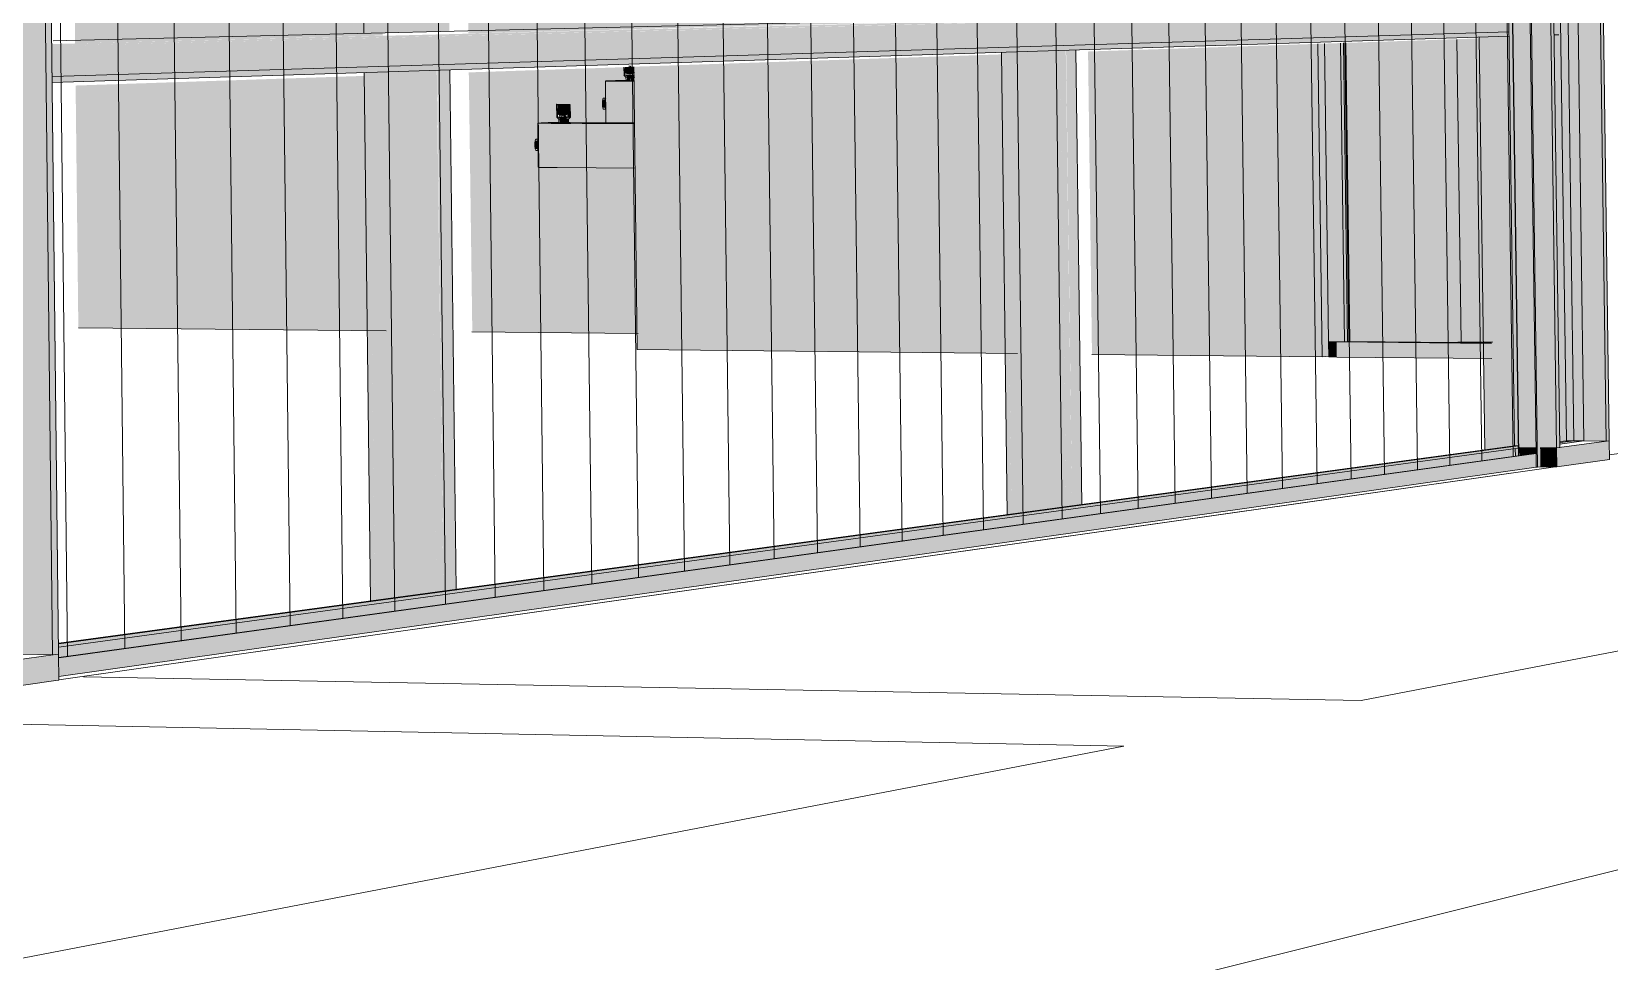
# Model space of a CAD drawing. Header units: inches. Extents: x 30764 to 30770, y -4780 to 4478.
# Drawn here: x 30764.5865 to 30764.6792, y -165.0775 to -165.0228 of the extents above; entities that cross this region are included whole.
import ezdxf

# ---------------------------------------------------------------- set-up
doc = ezdxf.new("R2010")
doc.units = ezdxf.units.IN
doc.header["$MEASUREMENT"] = 0
for name, color, linetype, lineweight in [('A-GLAZ-CURT', 52, 'Continuous', 9), ('A-GLAZ-CWMG', 51, 'Continuous', 9), ('A-WALL-PATT', 111, 'Continuous', 13), ('C-BLDG-PADS', 91, 'Continuous', 9), ('C-TOPO', 7, 'Continuous', 9), ('Conc', 7, 'Continuous', 9), ('I-WALL', 2, 'Continuous', 13), ('L-SITE-WALL', 31, 'Continuous', 13), ('P-SANR-FIXT', 6, 'Continuous', 9), ('S-BEAM', 12, 'Continuous', 9), ('S-COLS', 52, 'Continuous', 9)]:
    doc.layers.add(name, color=color, linetype=linetype, lineweight=lineweight)

# ---------------------------------------------------------------- blocks, each defined once
blk = doc.blocks.new('FP_18-Entrance - Clinic')
at = {"layer": 'A-WALL-PATT', "lineweight": 9}
for p, q in [((30764.68191, -164.995378), (30764.681559, -164.970209)), ((30764.682292, -165.021273), (30764.681581, -164.97021)), ((30764.686341, -165.021172), (30764.685637, -164.971037)), ((30764.686004, -164.99575), (30764.685657, -164.971038)), ((30764.689912, -164.996105), (30764.689568, -164.971836)), ((30764.690285, -165.021074), (30764.689588, -164.971836)), ((30764.694052, -165.02098), (30764.693362, -164.972606)), ((30764.693721, -164.996451), (30764.693381, -164.972607)), ((30764.697361, -164.996782), (30764.697025, -164.97335)), ((30764.697726, -165.020888), (30764.697043, -164.973351)), ((30764.701239, -165.020801), (30764.700563, -164.974069)), ((30764.700914, -164.997105), (30764.700581, -164.974069)), ((30764.704313, -164.997414), (30764.703983, -164.974764)), ((30764.70467, -165.020716), (30764.704001, -164.974764)), ((30764.707954, -165.020634), (30764.707292, -164.975436)), ((30764.707635, -164.997716), (30764.707308, -164.975436)), ((30764.710816, -164.998005), (30764.710493, -164.976086)), ((30764.711165, -165.020554), (30764.710509, -164.976086)), ((30764.68191, -164.995378), (30764.678479, -164.995066)), ((30764.681912, -164.995512), (30764.678481, -164.995202)), ((30764.682632, -165.047207), (30764.681912, -164.995512)), ((30764.689912, -164.996105), (30764.686004, -164.99575)), ((30764.686719, -165.04663), (30764.686006, -164.995882)), ((30764.689914, -164.996234), (30764.686006, -164.995882)), ((30764.690619, -165.046079), (30764.689914, -164.996234)), ((30764.697361, -164.996782), (30764.693721, -164.996451)), ((30764.694422, -165.045542), (30764.693723, -164.996578)), ((30764.697363, -164.996907), (30764.693723, -164.996578)), ((30764.698055, -165.045029), (30764.697363, -164.996907)), ((30764.704313, -164.997414), (30764.700914, -164.997105)), ((30764.701601, -165.044528), (30764.700916, -164.997228)), ((30764.704315, -164.997535), (30764.700916, -164.997228)), ((30764.704993, -165.044049), (30764.704315, -164.997535)), ((30764.710816, -164.998005), (30764.707635, -164.997716)), ((30764.708308, -165.043581), (30764.707637, -164.997835)), ((30764.710818, -164.998122), (30764.707637, -164.997835)), ((30764.711482, -165.043133), (30764.710818, -164.998122)), ((30764.714242, -165.020477), (30764.711165, -165.020554)), ((30764.686341, -165.021172), (30764.682292, -165.021273)), ((30764.682294, -165.021407), (30764.686343, -165.021304)), ((30764.682655, -165.047339), (30764.682294, -165.021407)), ((30764.6867, -165.046765), (30764.686343, -165.021304)), ((30764.694052, -165.02098), (30764.690285, -165.021074)), ((30764.690287, -165.021203), (30764.694054, -165.021107)), ((30764.690641, -165.046206), (30764.690287, -165.021203)), ((30764.694404, -165.045672), (30764.694054, -165.021107)), ((30764.701239, -165.020801), (30764.697726, -165.020888)), ((30764.697728, -165.021013), (30764.701241, -165.020924)), ((30764.698075, -165.045152), (30764.697728, -165.021013)), ((30764.701585, -165.044654), (30764.701241, -165.020924)), ((30764.707954, -165.020634), (30764.70467, -165.020716)), ((30764.704672, -165.020836), (30764.707956, -165.020753)), ((30764.705012, -165.044168), (30764.704672, -165.020836)), ((30764.708293, -165.043702), (30764.707956, -165.020753)), ((30764.711167, -165.020671), (30764.714244, -165.020592)), ((30764.7115, -165.043247), (30764.711167, -165.020671)), ((30764.708308, -165.043581), (30764.711482, -165.043133)), ((30764.701601, -165.044528), (30764.704993, -165.044049)), ((30764.694422, -165.045542), (30764.698055, -165.045029)), ((30764.686719, -165.04663), (30764.690619, -165.046079)), ((30764.690621, -165.046209), (30764.690621, -165.046209)), ((30764.679207, -165.047691), (30764.682632, -165.047207)), ((30764.682634, -165.047342), (30764.682634, -165.047342)), ((30764.686721, -165.046762), (30764.686721, -165.046762))]:
    blk.add_line(p, q, dxfattribs=at)
blk = doc.blocks.new('FP_23-Entrance - Clinic')
at = {"layer": 'A-WALL-PATT', "lineweight": 9}
for p, q in [((30764.588612, -165.059544), (30764.587416, -164.953083)), ((30764.591988, -165.059078), (30764.590794, -164.953748)), ((30764.595292, -165.058621), (30764.594101, -164.954399)), ((30764.598527, -165.058174), (30764.597339, -164.955036)), ((30764.601696, -165.057735), (30764.600511, -164.955661)), ((30764.6048, -165.057306), (30764.603618, -164.956272)), ((30764.607841, -165.056886), (30764.606662, -164.956871)), ((30764.610822, -165.056474), (30764.609646, -164.957458)), ((30764.613743, -165.05607), (30764.612571, -164.958034)), ((30764.616607, -165.055674), (30764.615438, -164.958567)), ((30764.619415, -165.055286), (30764.61825, -164.95912)), ((30764.62217, -165.054905), (30764.621008, -164.959663)), ((30764.624871, -165.054531), (30764.623713, -164.960196)), ((30764.627522, -165.054165), (30764.626368, -164.960719)), ((30764.630123, -165.053805), (30764.628973, -164.961232)), ((30764.632676, -165.053452), (30764.63153, -164.961735)), ((30764.635182, -165.053106), (30764.63404, -164.96223)), ((30764.637643, -165.052766), (30764.636504, -164.962715)), ((30764.640059, -165.052432), (30764.638924, -164.963191)), ((30764.642432, -165.052103), (30764.641301, -164.96366)), ((30764.644763, -165.051781), (30764.643637, -164.964119)), ((30764.647053, -165.051465), (30764.645931, -164.964571)), ((30764.649303, -165.051154), (30764.648185, -164.965015)), ((30764.651514, -165.050848), (30764.650401, -164.965451)), ((30764.653688, -165.050547), (30764.652578, -164.96588)), ((30764.655824, -165.050252), (30764.654719, -164.966302)), ((30764.657925, -165.049961), (30764.656824, -164.966716)), ((30764.659991, -165.049676), (30764.658894, -164.967124)), ((30764.662022, -165.049395), (30764.66093, -164.967525)), ((30764.66402, -165.049119), (30764.662932, -164.967919)), ((30764.665986, -165.048847), (30764.664902, -164.968307)), ((30764.66792, -165.04858), (30764.666841, -164.968689)), ((30764.669823, -165.048316), (30764.668748, -164.969064)), ((30764.671696, -165.048058), (30764.670625, -164.969434)), ((30764.673539, -165.047803), (30764.672472, -164.969798))]:
    blk.add_line(p, q, dxfattribs=at)

msp = doc.modelspace()

# ---------------------------------------------------------------- hatches: boundary and pattern name
at = {"layer": 'A-GLAZ-CURT', "transparency": 33554458}
msp.add_hatch(color=256, dxfattribs=at).paths.add_polyline_path([(30764.676295, -165.047066), (30764.677692, -165.046867), (30764.676983, -164.995383), (30764.675583, -164.995259), (30764.676292, -165.046865)], flags=0)
at = {"layer": 'A-GLAZ-CURT', "lineweight": 5, "transparency": 33554458}
h = msp.add_hatch(color=256, dxfattribs=at)
h.paths.add_polyline_path([(30764.672274, -165.041127), (30764.67203, -165.023209), (30764.663577, -165.023492), (30764.663812, -165.041042), (30764.671291, -165.041117)], flags=0)
h.paths.add_polyline_path([(30764.663552, -165.021609), (30764.672005, -165.021393), (30764.671714, -165.000021), (30764.663263, -165.000074), (30764.663534, -165.020299)], flags=0)
at = {"layer": 'A-GLAZ-CWMG', "lineweight": 5}
for points in [[(30764.674976, -165.048415), (30764.673863, -164.968511), (30764.673809, -164.968515), (30764.674905, -165.048414)], [(30764.674976, -165.048415), (30764.675145, -165.048391), (30764.674049, -164.968545), (30764.673881, -164.968511), (30764.674961, -165.047303)], [(30764.587732, -165.059448), (30764.588082, -165.0594), (30764.587263, -164.986463), (30764.586913, -164.98643), (30764.587659, -165.052934)], [(30764.587732, -165.059448), (30764.586922, -164.987198), (30764.585151, -164.987229), (30764.585957, -165.059416), (30764.587633, -165.059447)], [(30764.587732, -165.059448), (30764.586922, -164.987198), (30764.585151, -164.987229), (30764.585957, -165.059416), (30764.587633, -165.059447)], [(30764.587732, -165.059448), (30764.588082, -165.0594), (30764.587272, -164.987229), (30764.586922, -164.987198), (30764.587659, -165.052934)], [(30764.673878, -165.047264), (30764.673882, -165.047262), (30764.673911, -165.047262), (30764.673845, -165.042421), (30764.673846, -165.039998), (30764.673812, -165.039998), (30764.673191, -164.994576), (30764.673146, -164.994577), (30764.673867, -165.047264)], [(30764.674889, -165.047276), (30764.674166, -164.994568), (30764.673191, -164.994576), (30764.673812, -165.039998), (30764.673845, -165.039998), (30764.67386, -165.04353), (30764.673911, -165.047264)], [(30764.676098, -165.047292), (30764.675374, -164.994558), (30764.674406, -164.994566), (30764.675129, -165.047279), (30764.676024, -165.047291)], [(30764.676098, -165.047292), (30764.676281, -165.047267), (30764.675556, -164.994574), (30764.675374, -164.994558), (30764.675998, -165.039997)], [(30764.677693, -165.046875), (30764.676983, -164.995383), (30764.675964, -164.995391), (30764.676672, -165.046863), (30764.677034, -165.046867)], [(30764.679006, -165.046892), (30764.678294, -164.995372), (30764.676983, -164.995391), (30764.677693, -165.046875), (30764.678933, -165.046891)], [(30764.679006, -165.046892), (30764.679184, -165.046867), (30764.678465, -164.994841), (30764.678286, -164.994825), (30764.678911, -165.040002)], [(30764.663178, -165.041947), (30764.663166, -165.041055), (30764.662695, -165.04105), (30764.662706, -165.041942)], [(30764.672285, -165.042043), (30764.672273, -165.041147), (30764.663166, -165.041055), (30764.663178, -165.041947), (30764.67129, -165.042032)], [(30764.588106, -165.058987), (30764.673842, -165.047303), (30764.67384, -165.047164), (30764.588104, -165.058796)], [(30764.588116, -165.059603), (30764.673639, -165.047781), (30764.673633, -165.047332), (30764.588109, -165.058987), (30764.588114, -165.059456)], [(30764.676114, -165.048404), (30764.679199, -165.047964), (30764.679184, -165.046867), (30764.676098, -165.047292)], [(30764.588111, -165.06073), (30764.674904, -165.048425), (30764.674893, -165.047615), (30764.588098, -165.059615)], [(30764.673848, -165.047752), (30764.673871, -165.047749), (30764.673846, -165.047615)], [(30764.587924, -165.060964), (30764.588099, -165.060939), (30764.588082, -165.0594), (30764.587907, -165.059424)]]:
    msp.add_hatch(color=256, dxfattribs=at).paths.add_polyline_path(points, flags=0)
h = msp.add_hatch(color=256, dxfattribs=at)
h.paths.add_polyline_path([(30764.673676, -165.047776), (30764.673848, -165.047752), (30764.67384, -165.047303), (30764.67367, -165.047327), (30764.673674, -165.047615)], flags=0)
h.paths.add_polyline_path([(30764.67384, -165.047164), (30764.672792, -164.970521), (30764.672583, -164.970524), (30764.673631, -165.047161), (30764.673684, -165.047162)], flags=0)
h.paths.add_polyline_path([(30764.67279, -164.970382), (30764.672783, -164.969872), (30764.67261, -164.969838), (30764.672619, -164.970349)], flags=0)
h = msp.add_hatch(color=256, dxfattribs=at)
h.paths.add_polyline_path([(30764.663638, -165.04106), (30764.663403, -165.023497), (30764.66246, -165.023529), (30764.662695, -165.04105)], flags=0)
h.paths.add_polyline_path([(30764.662435, -165.021637), (30764.663378, -165.021613), (30764.663089, -165.000063), (30764.662147, -165.000068), (30764.662417, -165.0203)], flags=0)
h = msp.add_hatch(color=256, dxfattribs=at)
h.paths.add_polyline_path([(30764.663638, -165.04106), (30764.663403, -165.023497), (30764.66246, -165.023529), (30764.662695, -165.04105)], flags=0)
h.paths.add_polyline_path([(30764.662435, -165.021637), (30764.663378, -165.021613), (30764.663089, -165.000063), (30764.662147, -165.000068), (30764.662417, -165.0203)], flags=0)
h = msp.add_hatch(color=256, dxfattribs=at)
h.paths.add_polyline_path([(30764.663638, -165.041055), (30764.663812, -165.041042), (30764.663577, -165.023492), (30764.663403, -165.023497), (30764.663517, -165.032019)], flags=0)
h.paths.add_polyline_path([(30764.663378, -165.021613), (30764.663552, -165.021609), (30764.663263, -165.000074), (30764.663089, -165.000065), (30764.663345, -165.019186)], flags=0)
h = msp.add_hatch(color=256, dxfattribs=at)
h.paths.add_polyline_path([(30764.663638, -165.041055), (30764.663812, -165.041042), (30764.663577, -165.023492), (30764.663403, -165.023497), (30764.663517, -165.032019)], flags=0)
h.paths.add_polyline_path([(30764.663378, -165.021613), (30764.663552, -165.021609), (30764.663263, -165.000074), (30764.663089, -165.000065), (30764.663345, -165.019186)], flags=0)
h = msp.add_hatch(color=256, dxfattribs=at)
h.paths.add_polyline_path([(30764.663812, -165.041042), (30764.663947, -165.041027), (30764.663712, -165.023487), (30764.663577, -165.023492), (30764.663691, -165.032019)], flags=0)
h.paths.add_polyline_path([(30764.663552, -165.021609), (30764.663687, -165.021606), (30764.663398, -165.000083), (30764.663263, -165.000074), (30764.663519, -165.019186)], flags=0)
h = msp.add_hatch(color=256, dxfattribs=at)
h.paths.add_polyline_path([(30764.663812, -165.041042), (30764.663947, -165.041027), (30764.663712, -165.023487), (30764.663577, -165.023492), (30764.663691, -165.032019)], flags=0)
h.paths.add_polyline_path([(30764.663552, -165.021609), (30764.663687, -165.021606), (30764.663398, -165.000083), (30764.663263, -165.000074), (30764.663519, -165.019186)], flags=0)
at = {"layer": 'A-GLAZ-CWMG'}
for points in [[(30764.673918, -165.047743), (30764.674894, -165.047615), (30764.674889, -165.047276), (30764.673911, -165.047264), (30764.673916, -165.047616)], [(30764.676114, -165.048404), (30764.676098, -165.047292), (30764.675129, -165.047279), (30764.675145, -165.048391), (30764.67604, -165.048403)], [(30764.581463, -165.061884), (30764.587924, -165.060964), (30764.587907, -165.059424), (30764.581446, -165.060313)]]:
    msp.add_hatch(color=256, dxfattribs=at).paths.add_polyline_path(points, flags=0)
at = {"layer": 'I-WALL', "lineweight": 5}
h = msp.add_hatch(color=256, dxfattribs=at)
h.paths.add_polyline_path([(30764.616296, -165.028206), (30764.616442, -165.028214), (30764.616314, -165.028206)], flags=0)
h.paths.add_polyline_path([(30764.618023, -165.027969), (30764.618019, -165.027908), (30764.618001, -165.027969), (30764.618019, -165.027969)], flags=0)
h.paths.add_polyline_path([(30764.622141, -165.040566), (30764.622023, -165.030854), (30764.616327, -165.030805), (30764.616314, -165.028205), (30764.617011, -165.028188), (30764.617237, -165.028204), (30764.617372, -165.028223), (30764.617399, -165.028194), (30764.617434, -165.028184), (30764.617568, -165.028157), (30764.617544, -165.027946), (30764.61743, -165.027878), (30764.617404, -165.027858), (30764.617422, -165.027104), (30764.618191, -165.027137), (30764.618166, -165.027861), (30764.618115, -165.027892), (30764.618061, -165.027968), (30764.618083, -165.027969), (30764.618086, -165.028178), (30764.620291, -165.028176), (30764.62028, -165.025733), (30764.620789, -165.025721), (30764.621217, -165.025726), (30764.62125, -165.025743), (30764.621323, -165.025712), (30764.621347, -165.025712), (30764.621511, -165.025712), (30764.621486, -165.025476), (30764.621377, -165.025411), (30764.621347, -165.025388), (30764.621336, -165.024915), (30764.612191, -165.025221), (30764.612398, -165.040468), (30764.621291, -165.040558)], flags=0)
h.paths.add_polyline_path([(30764.607346, -165.040417), (30764.607169, -165.025389), (30764.589094, -165.025993), (30764.589254, -165.040234), (30764.607308, -165.040416)], flags=0)
h.paths.add_polyline_path([(30764.616272, -165.029725), (30764.616157, -165.029724), (30764.616147, -165.029316), (30764.616163, -165.029258), (30764.616266, -165.029259), (30764.616266, -165.029667)], flags=0)
h.paths.add_polyline_path([(30764.616266, -165.029258), (30764.616261, -165.029224), (30764.616272, -165.029246), (30764.616267, -165.029257)], flags=0)
h.paths.add_polyline_path([(30764.61797, -165.027862), (30764.61797, -165.027862), (30764.61797, -165.027702)], flags=0)
h.paths.add_polyline_path([(30764.617487, -165.027676), (30764.617471, -165.027676), (30764.617486, -165.027686)], flags=0)
h.paths.add_polyline_path([(30764.617639, -165.027719), (30764.61768, -165.027729), (30764.617656, -165.027798), (30764.617643, -165.027736)], flags=0)
h.paths.add_polyline_path([(30764.617601, -165.027709), (30764.617639, -165.027719), (30764.617611, -165.027745)], flags=0)
h.paths.add_polyline_path([(30764.61797, -165.027862), (30764.617962, -165.027689), (30764.617488, -165.027686), (30764.617535, -165.027858), (30764.617562, -165.027701), (30764.617601, -165.027709), (30764.617646, -165.027861), (30764.617785, -165.027862), (30764.617785, -165.027725), (30764.617936, -165.0277), (30764.61797, -165.027862)], flags=0)
h.paths.add_polyline_path([(30764.617755, -165.027862), (30764.617747, -165.027731), (30764.617766, -165.027729)], flags=0)
h.paths.add_polyline_path([(30764.617697, -165.027862), (30764.617705, -165.027731), (30764.617722, -165.027733), (30764.617697, -165.027861)], flags=0)
h.paths.add_polyline_path([(30764.620234, -165.027295), (30764.620119, -165.027295), (30764.620109, -165.026888), (30764.620114, -165.02683), (30764.620228, -165.026831), (30764.620228, -165.027237), (30764.620234, -165.027295)], flags=0)
h.paths.add_polyline_path([(30764.621904, -165.025499), (30764.621958, -165.025498), (30764.621934, -165.025466), (30764.621904, -165.025499)], flags=0)
h.paths.add_polyline_path([(30764.621912, -165.025392), (30764.621956, -165.025392), (30764.621937, -165.025259), (30764.621904, -165.025269), (30764.62142, -165.025243), (30764.62142, -165.02532), (30764.621451, -165.02539), (30764.621911, -165.025392)], flags=0)
h.paths.add_polyline_path([(30764.621851, -165.025392), (30764.621837, -165.025283), (30764.621879, -165.02528), (30764.621851, -165.025392)], flags=0)
h.paths.add_polyline_path([(30764.589066, -165.023521), (30764.607141, -165.02306), (30764.606767, -164.991317), (30764.588687, -164.989836), (30764.589026, -165.020002)], flags=0)
h.paths.add_polyline_path([(30764.612164, -165.022931), (30764.621923, -165.022682), (30764.621555, -164.992528), (30764.611792, -164.991728), (30764.612134, -165.0204)], flags=0)
h.paths.add_polyline_path([(30764.621524, -164.989994), (30764.621474, -164.985874), (30764.611719, -164.985603), (30764.611761, -164.989106), (30764.621293, -164.989973)], flags=0)
h.paths.add_polyline_path([(30764.606736, -164.988649), (30764.606698, -164.985463), (30764.588632, -164.98496), (30764.588658, -164.987006), (30764.606627, -164.98864)], flags=0)
h.paths.add_polyline_path([(30764.621467, -164.98527), (30764.621449, -164.983811), (30764.611695, -164.983548), (30764.611712, -164.985001), (30764.621293, -164.985265)], flags=0)
h.paths.add_polyline_path([(30764.606691, -164.984862), (30764.606674, -164.983413), (30764.588609, -164.982925), (30764.588649, -164.984364), (30764.606627, -164.98486)], flags=0)
h = msp.add_hatch(color=256, dxfattribs=at)
h.paths.add_polyline_path([(30764.660086, -165.041911), (30764.659843, -165.023617), (30764.64857, -165.023994), (30764.648801, -165.041793), (30764.64992, -165.041804)], flags=0)
h.paths.add_polyline_path([(30764.64443, -165.041747), (30764.644183, -165.02414), (30764.621881, -165.024886), (30764.622084, -165.041512), (30764.644322, -165.041746)], flags=0)
h.paths.add_polyline_path([(30764.621854, -165.022674), (30764.644178, -165.022104), (30764.643822, -164.994354), (30764.621487, -164.992525), (30764.621827, -165.020392)], flags=0)
h.paths.add_polyline_path([(30764.648544, -165.021992), (30764.659817, -165.021704), (30764.659518, -164.999198), (30764.6717, -164.999117), (30764.671666, -164.996634), (30764.648191, -164.994712), (30764.648524, -165.02039)], flags=0)
h.paths.add_polyline_path([(30764.671638, -164.994553), (30764.67151, -164.985163), (30764.648059, -164.98453), (30764.648175, -164.99242), (30764.671292, -164.994522)], flags=0)
h.paths.add_polyline_path([(30764.643792, -164.992022), (30764.64368, -164.984412), (30764.62138, -164.98381), (30764.621456, -164.989991), (30764.64368, -164.992012)], flags=0)
h = msp.add_hatch(color=256, dxfattribs=at)
h.paths.add_polyline_path([(30764.662323, -165.041935), (30764.662077, -165.023542), (30764.659843, -165.023617), (30764.660086, -165.041911)], flags=0)
h.paths.add_polyline_path([(30764.659817, -165.021704), (30764.662052, -165.021647), (30764.661752, -164.999183), (30764.659518, -164.999198), (30764.659798, -165.020295)], flags=0)
h = msp.add_hatch(color=256, dxfattribs=at)
h.paths.add_polyline_path([(30764.662323, -165.041935), (30764.66271, -165.041893), (30764.662464, -165.023529), (30764.662077, -165.023542), (30764.662311, -165.04106)], flags=0)
h.paths.add_polyline_path([(30764.662052, -165.021647), (30764.662439, -165.021638), (30764.662121, -164.999208), (30764.661753, -164.999208), (30764.662019, -165.019186)], flags=0)
h = msp.add_hatch(color=256, dxfattribs=at)
h.paths.add_polyline_path([(30764.670079, -165.041099), (30764.67048, -165.041032), (30764.670239, -165.023279), (30764.663725, -165.023489), (30764.66396, -165.041029), (30764.66955, -165.041093)], flags=0)
h.paths.add_polyline_path([(30764.6637, -165.021607), (30764.670214, -165.021448), (30764.669923, -165.000046), (30764.663411, -165.000086), (30764.663667, -165.019187)], flags=0)
h = msp.add_hatch(color=256, dxfattribs=at)
h.paths.add_polyline_path([(30764.67235, -165.041074), (30764.672107, -165.023217), (30764.670239, -165.023279), (30764.67048, -165.041056), (30764.671406, -165.041065)], flags=0)
h.paths.add_polyline_path([(30764.670214, -165.021448), (30764.672082, -165.021401), (30764.671791, -165.000035), (30764.669923, -165.000069), (30764.670199, -165.020396)], flags=0)
at = {"layer": 'L-SITE-WALL', "lineweight": 5}
h = msp.add_hatch(color=256, dxfattribs=at)
h.paths.add_polyline_path([(30764.671887, -165.047416), (30764.673674, -165.047168), (30764.673345, -165.023101), (30764.671556, -165.023161), (30764.671884, -165.047203)], flags=0)
h.paths.add_polyline_path([(30764.671532, -165.021346), (30764.673055, -165.021337), (30764.673321, -165.021337), (30764.672959, -164.996396), (30764.671615, -164.996284), (30764.671617, -164.996381), (30764.67193, -164.996623), (30764.67189, -164.996669), (30764.671195, -164.996612), (30764.671531, -165.021333)], flags=0)
h.paths.add_polyline_path([(30764.672957, -164.994696), (30764.672599, -164.970519), (30764.670834, -164.970172), (30764.671166, -164.994534), (30764.672806, -164.994683)], flags=0)
h = msp.add_hatch(color=256, dxfattribs=at)
h.paths.add_polyline_path([(30764.676314, -165.046914), (30764.676675, -165.046838), (30764.676321, -165.022931), (30764.676229, -165.023004), (30764.675986, -165.023012), (30764.676314, -165.046893)], flags=0)
h.paths.add_polyline_path([(30764.676324, -165.021344), (30764.67596, -164.996564), (30764.675866, -164.996639), (30764.675623, -164.996619), (30764.675963, -165.021343), (30764.676321, -165.021344)], flags=0)
h.paths.add_polyline_path([(30764.675949, -164.994056), (30764.675596, -164.969845), (30764.675254, -164.969776), (30764.675602, -164.994023), (30764.675869, -164.994049)], flags=0)
at = {"layer": 'P-SANR-FIXT', "lineweight": 5}
for points in [[(30764.62139, -165.025386), (30764.621329, -165.02491), (30764.621304, -165.024911), (30764.621312, -165.025384), (30764.621364, -165.025385)], [(30764.621919, -165.025222), (30764.621915, -165.02489), (30764.621374, -165.024908), (30764.621377, -165.02522), (30764.621549, -165.025221)], [(30764.621211, -165.025739), (30764.621156, -165.025706), (30764.621051, -165.025738)], [(30764.621884, -165.025265), (30764.621919, -165.025222), (30764.621385, -165.025238), (30764.621408, -165.025263), (30764.621549, -165.025264)], [(30764.621658, -165.025709), (30764.621655, -165.025494), (30764.621473, -165.025493), (30764.621493, -165.025708), (30764.621625, -165.025709)], [(30764.621869, -165.025495), (30764.621922, -165.025437), (30764.621921, -165.025388), (30764.621632, -165.025387), (30764.621655, -165.025494), (30764.621815, -165.025494)], [(30764.621872, -165.025709), (30764.621925, -165.025709), (30764.621899, -165.025494), (30764.621655, -165.025494), (30764.621689, -165.025709), (30764.621818, -165.025709)], [(30764.621816, -165.025388), (30764.621844, -165.025276), (30764.621802, -165.025279)], [(30764.621925, -165.025741), (30764.621925, -165.02571), (30764.621875, -165.025741)], [(30764.620196, -165.027291), (30764.620187, -165.026884), (30764.620191, -165.026826), (30764.620076, -165.026826), (30764.620076, -165.027232), (30764.620082, -165.02729)], [(30764.617968, -165.027208), (30764.617996, -165.027136), (30764.618052, -165.027101), (30764.617388, -165.027117), (30764.617418, -165.027206)], [(30764.617973, -165.027641), (30764.617968, -165.027208), (30764.617418, -165.027206), (30764.617424, -165.027638)], [(30764.617931, -165.027683), (30764.617973, -165.027641), (30764.617431, -165.027656), (30764.617454, -165.027681)], [(30764.617705, -165.028179), (30764.617702, -165.027963), (30764.61752, -165.027962), (30764.617546, -165.028177), (30764.617686, -165.028179)], [(30764.61792, -165.028179), (30764.618041, -165.028178), (30764.618008, -165.027963), (30764.617702, -165.027963), (30764.617705, -165.028179), (30764.617901, -165.028179)], [(30764.617383, -165.030818), (30764.617351, -165.028217), (30764.616247, -165.0282), (30764.616296, -165.030802), (30764.61707, -165.030816)], [(30764.61718, -165.028217), (30764.617043, -165.02818), (30764.616855, -165.028214), (30764.617168, -165.028217)], [(30764.617623, -165.028219), (30764.617601, -165.02818), (30764.617349, -165.028198), (30764.617371, -165.028218), (30764.617602, -165.028219)], [(30764.621971, -165.030847), (30764.62194, -165.028241), (30764.617351, -165.028217), (30764.617383, -165.030818), (30764.62124, -165.030842)], [(30764.618135, -165.02822), (30764.618108, -165.02818), (30764.617624, -165.028214), (30764.61764, -165.028219), (30764.618111, -165.02822)], [(30764.620201, -165.028229), (30764.620201, -165.028229), (30764.620228, -165.028207), (30764.620256, -165.028184), (30764.618163, -165.028188), (30764.618208, -165.028221), (30764.620101, -165.028229)]]:
    msp.add_hatch(color=256, dxfattribs=at).paths.add_polyline_path(points, flags=0)
h = msp.add_hatch(color=256, dxfattribs=at)
h.paths.add_polyline_path([(30764.621358, -165.028237), (30764.621346, -165.028236), (30764.621346, -165.028237)], flags=0)
h.paths.add_polyline_path([(30764.621357, -165.028224), (30764.621329, -165.028224), (30764.621345, -165.028224)], flags=0)
h.paths.add_polyline_path([(30764.621357, -165.028203), (30764.621342, -165.028203), (30764.621342, -165.028203)], flags=0)
h.paths.add_polyline_path([(30764.621357, -165.028189), (30764.62134, -165.028189), (30764.62134, -165.028189)], flags=0)
h.paths.add_polyline_path([(30764.621357, -165.028186), (30764.621327, -165.025739), (30764.620222, -165.025726), (30764.62027, -165.028181), (30764.62134, -165.028186)], flags=0)
h = msp.add_hatch(color=256, dxfattribs=at)
h.paths.add_polyline_path([(30764.621655, -165.025494), (30764.621632, -165.025387), (30764.621364, -165.025385), (30764.621518, -165.025493), (30764.621612, -165.025494)], flags=0)
h.paths.add_polyline_path([(30764.621451, -165.025492), (30764.621364, -165.025385), (30764.621312, -165.025384)], flags=0)
h = msp.add_hatch(color=256, dxfattribs=at)
h.paths.add_polyline_path([(30764.62195, -165.02824), (30764.62195, -165.02824), (30764.621543, -165.028238)], flags=0)
h.paths.add_polyline_path([(30764.62195, -165.02823), (30764.62195, -165.02823), (30764.62172, -165.028228)], flags=0)
h.paths.add_polyline_path([(30764.621949, -165.028203), (30764.621949, -165.028203), (30764.621788, -165.028203)], flags=0)
h.paths.add_polyline_path([(30764.621949, -165.028192), (30764.621949, -165.028191), (30764.621743, -165.028191)], flags=0)
h.paths.add_polyline_path([(30764.621949, -165.028189), (30764.621919, -165.025742), (30764.621327, -165.025739), (30764.621357, -165.028186), (30764.621925, -165.028189)], flags=0)
h = msp.add_hatch(color=256, dxfattribs=at)
h.paths.add_polyline_path([(30764.617652, -165.027856), (30764.617677, -165.027728), (30764.617635, -165.027723)], flags=0)
h.paths.add_polyline_path([(30764.617625, -165.027856), (30764.617635, -165.027723), (30764.617594, -165.027713)], flags=0)
h.paths.add_polyline_path([(30764.617598, -165.027856), (30764.617594, -165.027713), (30764.617556, -165.027703)], flags=0)
h.paths.add_polyline_path([(30764.617571, -165.027855), (30764.617556, -165.027703), (30764.617485, -165.027693), (30764.617517, -165.027855)], flags=0)
h.paths.add_polyline_path([(30764.617437, -165.027854), (30764.617359, -165.027096), (30764.617347, -165.027103), (30764.617359, -165.027852), (30764.617411, -165.027853)], flags=0)
h = msp.add_hatch(color=256, dxfattribs=at)
h.paths.add_polyline_path([(30764.617702, -165.027963), (30764.617679, -165.027856), (30764.617411, -165.027853), (30764.617566, -165.027962), (30764.617659, -165.027963)], flags=0)
h.paths.add_polyline_path([(30764.617499, -165.027961), (30764.617411, -165.027853), (30764.617359, -165.027852)], flags=0)
h = msp.add_hatch(color=256, dxfattribs=at)
h.paths.add_polyline_path([(30764.617925, -165.027857), (30764.61797, -165.027856), (30764.617949, -165.027673)], flags=0)
h.paths.add_polyline_path([(30764.617721, -165.027723), (30764.617677, -165.027728), (30764.61771, -165.027856)], flags=0)
h.paths.add_polyline_path([(30764.617894, -165.027857), (30764.617891, -165.027695), (30764.617721, -165.027723), (30764.617771, -165.027856), (30764.617863, -165.027857)], flags=0)
h.paths.add_polyline_path([(30764.618142, -165.027854), (30764.618154, -165.027854), (30764.618146, -165.027172)], flags=0)
h.paths.add_polyline_path([(30764.61797, -165.027856), (30764.618142, -165.027854), (30764.618121, -165.027106), (30764.618014, -165.02712), (30764.617981, -165.027156), (30764.617968, -165.027208), (30764.617973, -165.027641)], flags=0)
h = msp.add_hatch(color=256, dxfattribs=at)
h.paths.add_polyline_path([(30764.617917, -165.027964), (30764.618015, -165.027856), (30764.617679, -165.027856), (30764.617702, -165.027963), (30764.617863, -165.027964)], flags=0)
h.paths.add_polyline_path([(30764.617978, -165.027963), (30764.618106, -165.027856), (30764.618015, -165.027856)], flags=0)
h = msp.add_hatch(color=256, dxfattribs=at)
h.paths.add_polyline_path([(30764.620817, -165.028233), (30764.62077, -165.028232), (30764.620769, -165.028233)], flags=0)
h.paths.add_polyline_path([(30764.620208, -165.028223), (30764.620726, -165.028188), (30764.620228, -165.028207), (30764.620208, -165.028223)], flags=0)
h.paths.add_polyline_path([(30764.620846, -165.028218), (30764.620798, -165.028218), (30764.620815, -165.028218)], flags=0)
h = msp.add_hatch(color=256, dxfattribs=at)
h.paths.add_polyline_path([(30764.616219, -165.029252), (30764.616237, -165.029216), (30764.616116, -165.029227)], flags=0)
h.paths.add_polyline_path([(30764.616225, -165.029718), (30764.616215, -165.029311), (30764.616219, -165.029252), (30764.616104, -165.029251), (30764.616104, -165.02966), (30764.61611, -165.029718)], flags=0)
at = {"layer": 'S-BEAM', "lineweight": 5}
for points in [[(30764.587716, -165.02367), (30764.673283, -165.02151), (30764.673283, -165.021422), (30764.587715, -165.023556), (30764.587716, -165.023656)], [(30764.587736, -165.025467), (30764.673301, -165.022842), (30764.673283, -165.021529), (30764.587716, -165.02367)], [(30764.587745, -165.025817), (30764.673309, -165.023097), (30764.673301, -165.022842), (30764.587736, -165.025467)]]:
    msp.add_hatch(color=256, dxfattribs=at).paths.add_polyline_path(points, flags=0)
h = msp.add_hatch(color=256, dxfattribs=at)
h.paths.add_polyline_path([(30764.324853, -165.034172), (30764.339123, -165.033719), (30764.339118, -165.033095), (30764.324894, -165.033532), (30764.324849, -165.033573)], flags=0)
h.paths.add_polyline_path([(30764.34523, -165.033525), (30764.358316, -165.033109), (30764.35831, -165.032506), (30764.345224, -165.032908), (30764.345224, -165.032981)], flags=0)
h.paths.add_polyline_path([(30764.364225, -165.032921), (30764.376251, -165.032539), (30764.376244, -165.031956), (30764.364218, -165.032325)], flags=0)
h.paths.add_polyline_path([(30764.381974, -165.032357), (30764.393047, -165.032005), (30764.39304, -165.031441), (30764.381967, -165.031781)], flags=0)
h.paths.add_polyline_path([(30764.398597, -165.031829), (30764.408811, -165.031504), (30764.408804, -165.030957), (30764.39859, -165.031271)], flags=0)
h.paths.add_polyline_path([(30764.414197, -165.031333), (30764.423634, -165.031033), (30764.423626, -165.030502), (30764.414189, -165.030792)], flags=0)
h.paths.add_polyline_path([(30764.428865, -165.030866), (30764.437598, -165.030589), (30764.43759, -165.030074), (30764.428857, -165.030342)], flags=0)
h.paths.add_polyline_path([(30764.442683, -165.030427), (30764.450776, -165.03017), (30764.450768, -165.02967), (30764.442675, -165.029918)], flags=0)
h.paths.add_polyline_path([(30764.455723, -165.030013), (30764.463232, -165.029774), (30764.463224, -165.029287), (30764.455715, -165.029518)], flags=0)
h.paths.add_polyline_path([(30764.468049, -165.029621), (30764.475024, -165.029399), (30764.475016, -165.028926), (30764.46804, -165.02914)], flags=0)
h.paths.add_polyline_path([(30764.479717, -165.02925), (30764.485865, -165.029041), (30764.485856, -165.028593), (30764.479708, -165.028782)], flags=0)
h.paths.add_polyline_path([(30764.58129, -165.026022), (30764.584211, -165.025929), (30764.584202, -165.025575), (30764.581281, -165.025665)], flags=0)
h.paths.add_polyline_path([(30764.675982, -165.023012), (30764.676229, -165.023004), (30764.676346, -165.022911), (30764.676318, -165.022749), (30764.675975, -165.02276), (30764.675981, -165.022978)], flags=0)
h.paths.add_polyline_path([(30764.71518, -165.021766), (30764.715233, -165.021765), (30764.715226, -165.021555), (30764.715173, -165.021557)], flags=0)
h.paths.add_polyline_path([(30764.717348, -165.021697), (30764.717451, -165.021694), (30764.717444, -165.021487), (30764.717342, -165.021521)], flags=0)
at = {"layer": 'S-COLS', "lineweight": 5}
h = msp.add_hatch(color=256, dxfattribs=at)
h.paths.add_polyline_path([(30764.606684, -165.056272), (30764.610297, -165.055769), (30764.609934, -165.025121), (30764.60632, -165.025242), (30764.606684, -165.056236)], flags=0)
h.paths.add_polyline_path([(30764.606292, -165.022922), (30764.609906, -165.022816), (30764.609535, -164.991589), (30764.605921, -164.991293), (30764.606291, -165.022805)], flags=0)
h.paths.add_polyline_path([(30764.609505, -164.988964), (30764.60914, -164.958207), (30764.607412, -164.957867), (30764.607498, -164.963566), (30764.608826, -164.963801), (30764.608828, -164.963986), (30764.60598, -164.964046), (30764.605599, -164.96398), (30764.605889, -164.988635), (30764.606687, -164.988708)], flags=0)
h = msp.add_hatch(color=256, dxfattribs=at)
h.paths.add_polyline_path([(30764.610297, -165.055769), (30764.610698, -165.055714), (30764.61031, -165.025109), (30764.609934, -165.025121), (30764.610292, -165.055333)], flags=0)
h.paths.add_polyline_path([(30764.609906, -165.022829), (30764.610307, -165.022815), (30764.609937, -164.991622), (30764.609536, -164.991589), (30764.609906, -165.022816)], flags=0)
h.paths.add_polyline_path([(30764.609906, -164.989), (30764.609538, -164.958285), (30764.60914, -164.958207), (30764.609536, -164.988967), (30764.609852, -164.988996)], flags=0)
h = msp.add_hatch(color=256, dxfattribs=at)
h.paths.add_polyline_path([(30764.610698, -165.055714), (30764.611435, -165.055614), (30764.611072, -165.025084), (30764.610334, -165.025108), (30764.610665, -165.052997)], flags=0)
h.paths.add_polyline_path([(30764.610307, -165.022819), (30764.611045, -165.022801), (30764.610675, -164.991682), (30764.609937, -164.991622), (30764.610277, -165.020276)], flags=0)
h.paths.add_polyline_path([(30764.610643, -164.989067), (30764.610279, -164.958428), (30764.609541, -164.958285), (30764.609906, -164.989)], flags=0)
h = msp.add_hatch(color=256, dxfattribs=at)
h.paths.add_polyline_path([(30764.606645, -165.056278), (30764.606684, -165.056272), (30764.60632, -165.025242), (30764.606057, -165.025251), (30764.606431, -165.056269), (30764.606528, -165.056275)], flags=0)
h.paths.add_polyline_path([(30764.606029, -165.022929), (30764.606292, -165.022922), (30764.605921, -164.991293), (30764.605658, -164.991271), (30764.606028, -165.022803)], flags=0)
h.paths.add_polyline_path([(30764.605889, -164.988635), (30764.605599, -164.96398), (30764.605336, -164.963934), (30764.605636, -164.988612), (30764.605782, -164.988625)], flags=0)
h = msp.add_hatch(color=256, dxfattribs=at)
h.paths.add_polyline_path([(30764.644072, -165.0512), (30764.64728, -165.050753), (30764.646934, -165.023944), (30764.643724, -165.024051), (30764.644072, -165.051168)], flags=0)
h.paths.add_polyline_path([(30764.643698, -165.022021), (30764.646908, -165.021927), (30764.646555, -164.994605), (30764.643343, -164.994342), (30764.643696, -165.021919)], flags=0)
h.paths.add_polyline_path([(30764.646525, -164.992308), (30764.646177, -164.96539), (30764.644642, -164.965088), (30764.644723, -164.970076), (30764.645902, -164.970285), (30764.645904, -164.970448), (30764.643374, -164.970494), (30764.643036, -164.970435), (30764.643313, -164.992016), (30764.644827, -164.992153)], flags=0)
h = msp.add_hatch(color=256, dxfattribs=at)
h.paths.add_polyline_path([(30764.64728, -165.050753), (30764.647628, -165.050705), (30764.647261, -165.023933), (30764.646934, -165.023944), (30764.647276, -165.050407)], flags=0)
h.paths.add_polyline_path([(30764.646908, -165.021939), (30764.647255, -165.021927), (30764.646903, -164.994633), (30764.646555, -164.994605), (30764.646908, -165.021927)], flags=0)
h.paths.add_polyline_path([(30764.646873, -164.992339), (30764.646525, -164.965458), (30764.646177, -164.96539), (30764.646525, -164.992308), (30764.646828, -164.992335)], flags=0)
h = msp.add_hatch(color=256, dxfattribs=at)
h.paths.add_polyline_path([(30764.647628, -165.050705), (30764.648192, -165.050629), (30764.647846, -165.023914), (30764.647281, -165.023932), (30764.647624, -165.050407)], flags=0)
h.paths.add_polyline_path([(30764.647256, -165.02193), (30764.64782, -165.021916), (30764.647468, -164.994679), (30764.646903, -164.994633), (30764.647235, -165.020316)], flags=0)
h.paths.add_polyline_path([(30764.647438, -164.99239), (30764.647091, -164.965568), (30764.646525, -164.965458), (30764.646873, -164.992339)], flags=0)
h = msp.add_hatch(color=256, dxfattribs=at)
h.paths.add_polyline_path([(30764.644037, -165.051205), (30764.644071, -165.051168), (30764.643724, -165.024051), (30764.643482, -165.02406), (30764.643843, -165.051198), (30764.643931, -165.051203)], flags=0)
h.paths.add_polyline_path([(30764.643456, -165.022027), (30764.643698, -165.022021), (30764.643343, -164.994342), (30764.6431, -164.994322), (30764.643454, -165.021917)], flags=0)
h.paths.add_polyline_path([(30764.643313, -164.992016), (30764.643036, -164.970435), (30764.642794, -164.970392), (30764.643084, -164.991995), (30764.643217, -164.992007)], flags=0)

# ---------------------------------------------------------------- linework, layer by layer
at = {"layer": 'A-GLAZ-CURT'}
for p, q in [((30764.6764, -164.995388), (30764.677109, -165.046868)), ((30764.677693, -165.046875), (30764.676983, -164.995383)), ((30764.663577, -165.023492), (30764.663812, -165.041042)), ((30764.663889, -165.041033), (30764.663654, -165.023489)), ((30764.663812, -165.041042), (30764.663889, -165.041033)), ((30764.663812, -165.041042), (30764.672274, -165.041127)), ((30764.672275, -165.041118), (30764.663889, -165.041033)), ((30764.676295, -165.047066), (30764.677693, -165.046875)), ((30764.677109, -165.046868), (30764.676301, -165.046978)), ((30764.677109, -165.046868), (30764.677693, -165.046875))]:
    msp.add_line(p, q, dxfattribs=at)
at = {"layer": 'A-GLAZ-CWMG'}
for p, q in [((30764.674976, -165.048415), (30764.673881, -164.968511)), ((30764.673848, -165.047752), (30764.672783, -164.969872)), ((30764.673871, -165.047749), (30764.672806, -164.969877)), ((30764.674892, -165.047615), (30764.673828, -164.970065)), ((30764.673631, -165.047193), (30764.672583, -164.970524)), ((30764.586913, -164.98643), (30764.587732, -165.059448)), ((30764.588082, -165.0594), (30764.587263, -164.986463)), ((30764.586922, -164.987198), (30764.587732, -165.059448)), ((30764.588082, -165.0594), (30764.587272, -164.987229)), ((30764.675374, -164.994558), (30764.676098, -165.047292)), ((30764.676281, -165.047267), (30764.675556, -164.994574)), ((30764.675964, -164.995391), (30764.676672, -165.046863)), ((30764.678286, -164.994825), (30764.679006, -165.046892)), ((30764.679184, -165.046867), (30764.678465, -164.994841)), ((30764.66246, -165.023529), (30764.662695, -165.04105)), ((30764.66246, -165.023529), (30764.662695, -165.04105)), ((30764.663403, -165.023497), (30764.663638, -165.04106)), ((30764.663403, -165.023497), (30764.663638, -165.04106)), ((30764.663712, -165.023487), (30764.663947, -165.041027)), ((30764.663712, -165.023487), (30764.663947, -165.041027)), ((30764.662706, -165.041942), (30764.662695, -165.04105)), ((30764.662695, -165.04105), (30764.663166, -165.041055)), ((30764.663638, -165.04106), (30764.662695, -165.04105)), ((30764.663638, -165.04106), (30764.662695, -165.04105)), ((30764.663166, -165.041055), (30764.672273, -165.041147)), ((30764.663812, -165.041042), (30764.663638, -165.04106)), ((30764.663812, -165.041042), (30764.663638, -165.04106)), ((30764.663947, -165.041027), (30764.663812, -165.041042)), ((30764.663947, -165.041027), (30764.663812, -165.041042)), ((30764.663947, -165.041027), (30764.672275, -165.041112)), ((30764.662706, -165.041942), (30764.663178, -165.041947)), ((30764.663178, -165.041947), (30764.672285, -165.042043)), ((30764.588104, -165.058796), (30764.67384, -165.047164)), ((30764.588106, -165.058987), (30764.673842, -165.047303)), ((30764.588107, -165.058753), (30764.673631, -165.047161)), ((30764.673631, -165.047161), (30764.67384, -165.047164)), ((30764.67367, -165.047327), (30764.673676, -165.047776)), ((30764.67384, -165.047164), (30764.673842, -165.047303)), ((30764.674889, -165.047276), (30764.673911, -165.047264)), ((30764.674889, -165.047276), (30764.673911, -165.047264)), ((30764.676098, -165.047292), (30764.675129, -165.047279)), ((30764.676098, -165.047292), (30764.675129, -165.047279)), ((30764.679184, -165.046867), (30764.676098, -165.047292)), ((30764.676281, -165.047267), (30764.676098, -165.047292)), ((30764.676114, -165.048404), (30764.676098, -165.047292)), ((30764.676672, -165.046863), (30764.676306, -165.046912)), ((30764.677693, -165.046875), (30764.676672, -165.046863)), ((30764.679006, -165.046892), (30764.677693, -165.046875)), ((30764.679184, -165.046867), (30764.679006, -165.046892)), ((30764.679184, -165.046867), (30764.679199, -165.047964)), ((30764.588098, -165.059615), (30764.674893, -165.047615)), ((30764.588099, -165.059599), (30764.674819, -165.047614)), ((30764.674819, -165.047614), (30764.674893, -165.047615)), ((30764.674893, -165.047615), (30764.674904, -165.048425)), ((30764.676114, -165.048404), (30764.679199, -165.047964)), ((30764.588111, -165.06073), (30764.674904, -165.048425)), ((30764.674976, -165.048415), (30764.674905, -165.048414)), ((30764.675145, -165.048391), (30764.674976, -165.048415)), ((30764.675145, -165.048391), (30764.67604, -165.048403)), ((30764.67604, -165.048403), (30764.676114, -165.048404)), ((30764.587907, -165.059424), (30764.581446, -165.060313)), ((30764.587732, -165.059448), (30764.585957, -165.059416)), ((30764.587732, -165.059448), (30764.585957, -165.059416)), ((30764.588082, -165.0594), (30764.587732, -165.059448)), ((30764.588082, -165.0594), (30764.587732, -165.059448)), ((30764.588082, -165.0594), (30764.587907, -165.059424)), ((30764.588082, -165.0594), (30764.588099, -165.060939)), ((30764.581463, -165.061884), (30764.587924, -165.060964)), ((30764.587924, -165.060964), (30764.588099, -165.060939))]:
    msp.add_line(p, q, dxfattribs=at)
at = {"layer": 'C-BLDG-PADS'}
msp.add_line((30764.5881, -165.060923), (30764.67604, -165.048403), dxfattribs=at)
at = {"layer": 'C-TOPO'}
for p, q in [((30764.67604, -165.048403), (30764.661888, -165.050418)), ((30764.661888, -165.050418), (30764.67604, -165.048403)), ((30764.5881, -165.060923), (30764.661888, -165.050418)), ((30764.5881, -165.060923), (30764.661888, -165.050418))]:
    msp.add_line(p, q, dxfattribs=at)
at = {"layer": 'Conc'}
for p, q in [((30764.664607, -165.062126), (30764.754594, -165.044798)), ((30764.753754, -165.053596), (30764.468145, -165.124832)), ((30764.664607, -165.062126), (30764.589556, -165.060732)), ((30764.650673, -165.064809), (30764.571862, -165.063252)), ((30764.449166, -165.103611), (30764.650673, -165.064809))]:
    msp.add_line(p, q, dxfattribs=at)
at = {"layer": 'I-WALL'}
for p, q in [((30764.67048, -165.041056), (30764.670239, -165.023279)), ((30764.662077, -165.023542), (30764.662323, -165.041935)), ((30764.621881, -165.024886), (30764.622084, -165.041512)), ((30764.589254, -165.040234), (30764.607346, -165.040417)), ((30764.612373, -165.040468), (30764.622141, -165.040566)), ((30764.622084, -165.041512), (30764.64443, -165.041747)), ((30764.648801, -165.041793), (30764.662323, -165.041935)), ((30764.670079, -165.041099), (30764.67048, -165.041056)), ((30764.67048, -165.041056), (30764.67235, -165.041074)), ((30764.662323, -165.041935), (30764.66271, -165.041893))]:
    msp.add_line(p, q, dxfattribs=at)
at = {"layer": 'L-SITE-WALL'}
msp.add_line((30764.671887, -165.047416), (30764.671556, -165.023161), dxfattribs=at)
at = {"layer": 'P-SANR-FIXT'}
for p, q in [((30764.621309, -165.025384), (30764.621303, -165.02491)), ((30764.621377, -165.02522), (30764.621374, -165.024908)), ((30764.620248, -165.028184), (30764.620218, -165.025726)), ((30764.621156, -165.025706), (30764.621215, -165.025739)), ((30764.621213, -165.025706), (30764.621213, -165.025705)), ((30764.621424, -165.025492), (30764.621308, -165.025384)), ((30764.621327, -165.025739), (30764.621919, -165.025742)), ((30764.621377, -165.02522), (30764.621919, -165.025222)), ((30764.621427, -165.025706), (30764.621424, -165.025492)), ((30764.621439, -165.025275), (30764.621802, -165.025276)), ((30764.621441, -165.025275), (30764.621841, -165.025276)), ((30764.620042, -165.027028), (30764.620042, -165.02708)), ((30764.620122, -165.026727), (30764.620235, -165.026728)), ((30764.620236, -165.026728), (30764.620191, -165.026826)), ((30764.620236, -165.02675), (30764.620194, -165.026841)), ((30764.617359, -165.027096), (30764.617347, -165.027103)), ((30764.617356, -165.027852), (30764.617347, -165.027102)), ((30764.617355, -165.027096), (30764.618077, -165.0271)), ((30764.617471, -165.02796), (30764.617356, -165.027852)), ((30764.617463, -165.027854), (30764.617359, -165.027852)), ((30764.617361, -165.027096), (30764.618065, -165.0271)), ((30764.617424, -165.027638), (30764.617418, -165.027206)), ((30764.617418, -165.027206), (30764.617968, -165.027208)), ((30764.617424, -165.027638), (30764.617973, -165.027641)), ((30764.617679, -165.027856), (30764.617463, -165.027854)), ((30764.617474, -165.028176), (30764.617472, -165.02796)), ((30764.617487, -165.027693), (30764.617888, -165.027695)), ((30764.617519, -165.027693), (30764.617849, -165.027694)), ((30764.617589, -165.027849), (30764.617741, -165.027849)), ((30764.617968, -165.027208), (30764.617973, -165.027641)), ((30764.618157, -165.027854), (30764.618044, -165.027962)), ((30764.618044, -165.027962), (30764.618046, -165.028177)), ((30764.618148, -165.027148), (30764.618157, -165.027854)), ((30764.618154, -165.027854), (30764.618157, -165.027854)), ((30764.620053, -165.027222), (30764.620064, -165.027285)), ((30764.620064, -165.027285), (30764.620075, -165.027323)), ((30764.620075, -165.027323), (30764.620094, -165.027364)), ((30764.620119, -165.027383), (30764.620129, -165.027384)), ((30764.620243, -165.027385), (30764.620129, -165.027384)), ((30764.620199, -165.027275), (30764.620243, -165.027363)), ((30764.616274, -165.030799), (30764.616243, -165.028201)), ((30764.617195, -165.028176), (30764.617282, -165.028211)), ((30764.617251, -165.028177), (30764.61725, -165.028175)), ((30764.617351, -165.028217), (30764.62194, -165.028241)), ((30764.617619, -165.02818), (30764.617625, -165.028219)), ((30764.617623, -165.028219), (30764.617619, -165.02818)), ((30764.618042, -165.028173), (30764.618136, -165.028173)), ((30764.618129, -165.028176), (30764.618044, -165.028175)), ((30764.618162, -165.028222), (30764.618166, -165.028178)), ((30764.621947, -165.028189), (30764.620752, -165.028183)), ((30764.616151, -165.029152), (30764.61626, -165.029153)), ((30764.616268, -165.029813), (30764.616158, -165.029812)), ((30764.616223, -165.029267), (30764.61626, -165.029177)), ((30764.616267, -165.02979), (30764.616228, -165.029703)), ((30764.621971, -165.030847), (30764.617383, -165.030818))]:
    msp.add_line(p, q, dxfattribs=at)
for points in [[(30764.621652, -165.024981, 0), (30764.62168, -165.024974, 0), (30764.621703, -165.024956, 0), (30764.621715, -165.024931, 0), (30764.621713, -165.024902, 0), (30764.621699, -165.024877, 0), (30764.621675, -165.024861, 0), (30764.621646, -165.024856, 0), (30764.621618, -165.024864, 0), (30764.621597, -165.024884, 0)], [(30764.620222, -165.025726, 0), (30764.620241, -165.025728, 0), (30764.620337, -165.025731, 0), (30764.620505, -165.025733, 0), (30764.620735, -165.025735, 0), (30764.621015, -165.025738, 0), (30764.621327, -165.025739, 0)], [(30764.620819, -165.025705, 0), (30764.62042, -165.025715, 0), (30764.620232, -165.025724, 0)], [(30764.620563, -165.025727, 0), (30764.62063, -165.025721, 0), (30764.620752, -165.025716, 0), (30764.620927, -165.025711, 0), (30764.621156, -165.025706, 0)], [(30764.620628, -165.02573, 0), (30764.620573, -165.025728, 0), (30764.620563, -165.025727, 0)], [(30764.621476, -165.025701, 0), (30764.621428, -165.025701, 0), (30764.621167, -165.025701, 0), (30764.62096, -165.025703, 0), (30764.620819, -165.025705, 0)], [(30764.621156, -165.025706, 0), (30764.621182, -165.025706, 0), (30764.621213, -165.025705, 0)], [(30764.621241, -165.025746, 0), (30764.621221, -165.025724, 0), (30764.621213, -165.025705, 0)], [(30764.621213, -165.025705, 0), (30764.621288, -165.025707, 0), (30764.621492, -165.025709, 0), (30764.621757, -165.02571, 0), (30764.621933, -165.02571, 0)], [(30764.621632, -165.025387, 0), (30764.621416, -165.025386, 0), (30764.621312, -165.025384, 0)], [(30764.621439, -165.025275, 0), (30764.621423, -165.02527, 0), (30764.621408, -165.025263, 0), (30764.621395, -165.025253, 0), (30764.621385, -165.025238, 0), (30764.621377, -165.02522, 0)], [(30764.621424, -165.025492, 0), (30764.62143, -165.025491, 0), (30764.621456, -165.025491, 0)], [(30764.621655, -165.025494, 0), (30764.621473, -165.025493, 0), (30764.621424, -165.025492, 0)], [(30764.621631, -165.025309, 0), (30764.621588, -165.025305, 0), (30764.621548, -165.025295, 0), (30764.62151, -165.025285, 0), (30764.621473, -165.025278, 0), (30764.621439, -165.025275, 0)], [(30764.621844, -165.025276, 0), (30764.621802, -165.025279, 0), (30764.621759, -165.025286, 0), (30764.621717, -165.025296, 0), (30764.621674, -165.025305, 0), (30764.621631, -165.025309, 0)], [(30764.62193, -165.025388, 0), (30764.621877, -165.025388, 0), (30764.621632, -165.025387, 0)], [(30764.62194, -165.025494, 0), (30764.621869, -165.025495, 0), (30764.621655, -165.025494, 0)], [(30764.621916, -165.02524, 0), (30764.621901, -165.025255, 0), (30764.621884, -165.025265, 0), (30764.621864, -165.025272, 0), (30764.621844, -165.025276, 0)], [(30764.62005, -165.026886, 0), (30764.620046, -165.026929, 0), (30764.620043, -165.026977, 0), (30764.620042, -165.027028, 0)], [(30764.620121, -165.026727, 0), (30764.620108, -165.02673, 0), (30764.620092, -165.026742, 0), (30764.620069, -165.02679, 0), (30764.62006, -165.026826, 0), (30764.62005, -165.026886, 0)], [(30764.620191, -165.026826, 0), (30764.620174, -165.027059, 0), (30764.620196, -165.027291, 0), (30764.620244, -165.027385, 0)], [(30764.617418, -165.027206, 0), (30764.617416, -165.027179, 0), (30764.617409, -165.027154, 0), (30764.617399, -165.027133, 0), (30764.617388, -165.027117, 0), (30764.617377, -165.027105, 0), (30764.617367, -165.027098, 0)], [(30764.617485, -165.027693, 0), (30764.617469, -165.027688, 0), (30764.617454, -165.027681, 0), (30764.617441, -165.02767, 0), (30764.617431, -165.027656, 0)], [(30764.617472, -165.02796, 0), (30764.617478, -165.02796, 0), (30764.617504, -165.027959, 0)], [(30764.617702, -165.027963, 0), (30764.61752, -165.027962, 0), (30764.617472, -165.02796, 0)], [(30764.617677, -165.027728, 0), (30764.617635, -165.027723, 0), (30764.617594, -165.027713, 0), (30764.617556, -165.027703, 0), (30764.617519, -165.027696, 0), (30764.617485, -165.027693, 0)], [(30764.617692, -165.027263, 0), (30764.617662, -165.02727, 0), (30764.617638, -165.02729, 0), (30764.617627, -165.027318, 0), (30764.617631, -165.027348, 0), (30764.617648, -165.027373, 0), (30764.617676, -165.027387, 0), (30764.617707, -165.027387, 0), (30764.617735, -165.027374, 0), (30764.617753, -165.027349, 0), (30764.617757, -165.027319, 0), (30764.617746, -165.027291, 0), (30764.617723, -165.027271, 0), (30764.617692, -165.027263, 0)], [(30764.617891, -165.027695, 0), (30764.617849, -165.027697, 0), (30764.617806, -165.027705, 0), (30764.617764, -165.027714, 0), (30764.617721, -165.027723, 0), (30764.617677, -165.027728, 0)], [(30764.618157, -165.027854, 0), (30764.618106, -165.027856, 0), (30764.617925, -165.027857, 0), (30764.617679, -165.027856, 0)], [(30764.618039, -165.027962, 0), (30764.617917, -165.027964, 0), (30764.617702, -165.027963, 0)], [(30764.617973, -165.027641, 0), (30764.617963, -165.027659, 0), (30764.617949, -165.027673, 0), (30764.617931, -165.027683, 0), (30764.617911, -165.02769, 0), (30764.617891, -165.027695, 0)], [(30764.61807, -165.0271, 0), (30764.618052, -165.027101, 0), (30764.618033, -165.027108, 0), (30764.618014, -165.02712, 0), (30764.617996, -165.027136, 0), (30764.617981, -165.027156, 0), (30764.61797, -165.027181, 0), (30764.617968, -165.027208, 0)], [(30764.618146, -165.027131, 0), (30764.618121, -165.027106, 0), (30764.61807, -165.0271, 0)], [(30764.620042, -165.02708, 0), (30764.620044, -165.027132, 0), (30764.620048, -165.027181, 0), (30764.620053, -165.027222, 0)], [(30764.620094, -165.027364, 0), (30764.620109, -165.027378, 0), (30764.620119, -165.027383, 0)], [(30764.616247, -165.0282, 0), (30764.616265, -165.028203, 0), (30764.61636, -165.028207, 0), (30764.616528, -165.02821, 0), (30764.616759, -165.028213, 0), (30764.617038, -165.028215, 0), (30764.617351, -165.028217, 0)], [(30764.616855, -165.028174, 0), (30764.61645, -165.028187, 0), (30764.616257, -165.028199, 0)], [(30764.616587, -165.028202, 0), (30764.616661, -165.028195, 0), (30764.616787, -165.028188, 0), (30764.616965, -165.028182, 0), (30764.617195, -165.028176, 0)], [(30764.616748, -165.028208, 0), (30764.616652, -165.028206, 0), (30764.616597, -165.028204, 0), (30764.616587, -165.028202, 0)], [(30764.617523, -165.028169, 0), (30764.617468, -165.028169, 0), (30764.617206, -165.02817, 0), (30764.616997, -165.028172, 0), (30764.616855, -165.028174, 0)], [(30764.617195, -165.028176, 0), (30764.61722, -165.028175, 0), (30764.617251, -165.028175, 0)], [(30764.617282, -165.028211, 0), (30764.61726, -165.028192, 0), (30764.617251, -165.028175, 0)], [(30764.617251, -165.028175, 0), (30764.617295, -165.028177, 0), (30764.617425, -165.028179, 0), (30764.617619, -165.02818, 0)], [(30764.617619, -165.02818, 0), (30764.6179, -165.028181, 0), (30764.618108, -165.02818, 0), (30764.618163, -165.028177, 0)], [(30764.618164, -165.028173, 0), (30764.618856, -165.028176, 0), (30764.61956, -165.02818, 0), (30764.620256, -165.028184, 0)], [(30764.620311, -165.028221, 0), (30764.620223, -165.028223, 0), (30764.620095, -165.028224, 0), (30764.619934, -165.028224, 0), (30764.619748, -165.028225, 0), (30764.619548, -165.028224, 0), (30764.619341, -165.028224, 0)], [(30764.620256, -165.028184, 0), (30764.620446, -165.028185, 0), (30764.620614, -165.028187, 0), (30764.620752, -165.028189, 0), (30764.620851, -165.028191, 0), (30764.620908, -165.028193, 0)], [(30764.62092, -165.028194, 0), (30764.620849, -165.028202, 0), (30764.620723, -165.028208, 0), (30764.620544, -165.028215, 0), (30764.620311, -165.028221, 0)], [(30764.61615, -165.029152, 0), (30764.616137, -165.029155, 0), (30764.616121, -165.029168, 0), (30764.616107, -165.029189, 0), (30764.616093, -165.029232, 0), (30764.616083, -165.029279, 0), (30764.616078, -165.029316, 0), (30764.616073, -165.029359, 0), (30764.616071, -165.029407, 0), (30764.616069, -165.029458, 0), (30764.61607, -165.02951, 0), (30764.616072, -165.029562, 0), (30764.616076, -165.029611, 0), (30764.616081, -165.029651, 0), (30764.616093, -165.029714, 0), (30764.616103, -165.029751, 0), (30764.616123, -165.029792, 0), (30764.616138, -165.029806, 0), (30764.616148, -165.029811, 0), (30764.616158, -165.029812, 0)], [(30764.616267, -165.029809, 0), (30764.616225, -165.029718, 0), (30764.616202, -165.029486, 0), (30764.616219, -165.029252, 0), (30764.616259, -165.029158, 0)], [(30764.617383, -165.030818, 0), (30764.61707, -165.030816, 0), (30764.61679, -165.030813, 0), (30764.61656, -165.030809, 0), (30764.616392, -165.030806, 0), (30764.616296, -165.030802, 0), (30764.616278, -165.030798, 0)]]:
    msp.add_polyline3d(points, dxfattribs=at)
at = {"layer": 'S-BEAM'}
for p, q in [((30764.587773, -165.02336), (30764.67225, -165.021328)), ((30764.587736, -165.025467), (30764.673301, -165.022842)), ((30764.587745, -165.025817), (30764.673309, -165.023097)), ((30764.675982, -165.023012), (30764.676229, -165.023004))]:
    msp.add_line(p, q, dxfattribs=at)
at = {"layer": 'S-COLS'}
for p, q in [((30764.606021, -165.022929), (30764.605649, -164.991271)), ((30764.643824, -165.051196), (30764.643476, -165.02406)), ((30764.64785, -165.023914), (30764.648195, -165.050628)), ((30764.611078, -165.025084), (30764.611441, -165.055613)), ((30764.606413, -165.056266), (30764.606049, -165.025251))]:
    msp.add_line(p, q, dxfattribs=at)
for points in [[(30764.644032, -165.051205, 0), (30764.643931, -165.051203, 0), (30764.643843, -165.051198, 0), (30764.64383, -165.051194, 0)], [(30764.606639, -165.056278, 0), (30764.606528, -165.056275, 0), (30764.606431, -165.056269, 0), (30764.606421, -165.056264, 0)]]:
    msp.add_polyline3d(points, dxfattribs=at)

# ---------------------------------------------------------------- block references
at = {"layer": 'A-GLAZ-CURT'}
msp.add_blockref('FP_23-Entrance - Clinic', (0, 0), dxfattribs=at)
at = {"layer": 'L-SITE-WALL', "lineweight": 9}
msp.add_blockref('FP_18-Entrance - Clinic', (0, 0), dxfattribs=at)

doc.saveas('drawing.dxf')
